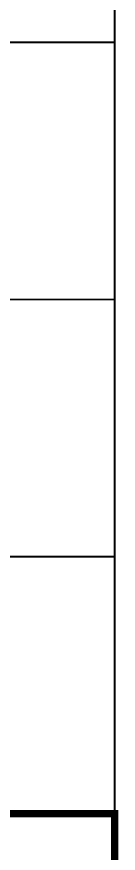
# Model space of a CAD drawing. Extents: x 56246 to 893198, y -950445 to -423535.
# Drawn here: x 372894 to 373588, y -471274 to -465580 of the extents above; entities that cross this region are included whole.
import ezdxf

# ---------------------------------------------------------------- set-up
doc = ezdxf.new("R2010")
doc.units = 0
doc.header["$LTSCALE"] = 500
for name, color, linetype in [('T-TK', 157, 'Continuous'), ('图层1', 165, 'Continuous'), ('照明平面标注层', 111, 'Continuous')]:
    doc.layers.add(name, color=color, linetype=linetype)

# ---------------------------------------------------------------- blocks, each defined once
blk = doc.blocks.new('A0-DWF')
at = {"layer": 'T-TK', "const_width": 100}
blk.add_lwpolyline([(10500, -83100), (2500, -83100), (2500, -21700), (10500, -21700)], close=True, dxfattribs=at)
at = {"layer": '图层1', "linetype": 'Continuous', "const_width": 25}
for points in [[(10500, -1000), (10500, -21700)], [(10500, -11200), (2500, -11200)], [(10500, -14700), (2500, -14700)], [(10500, -18200), (2500, -18200)]]:
    blk.add_lwpolyline(points, dxfattribs=at)

msp = doc.modelspace()

# ---------------------------------------------------------------- block references
at = {"layer": '照明平面标注层', "xscale": 0.5, "yscale": 0.5, "zscale": 0.5}
msp.add_blockref('A0-DWF', (368313.4361, -460154.8059), dxfattribs=at)

doc.saveas('drawing.dxf')
